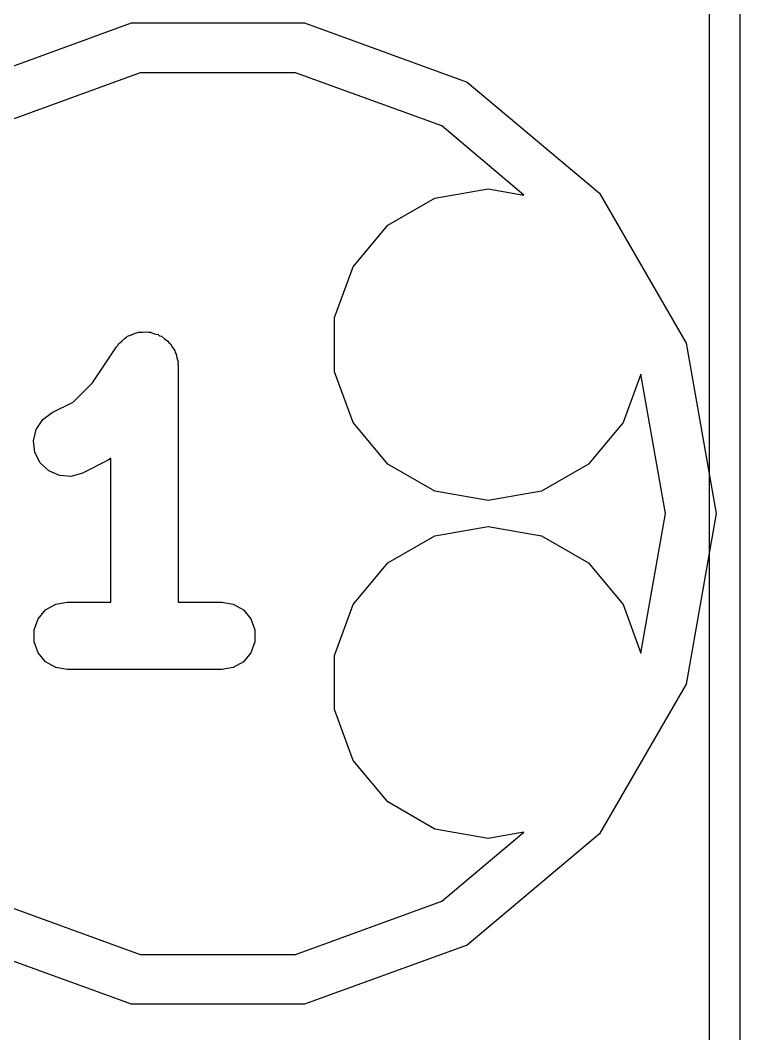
# Model space of a CAD drawing. Extents: x 25.3 to 49.5, y -85.5 to -24.8.
# Drawn here: x 44.07 to 49.48, y -39.98 to -32.36 of the extents above; entities that cross this region are included whole.
import ezdxf

# ---------------------------------------------------------------- set-up
doc = ezdxf.new("R2010")
doc.units = 0
doc.header["$MEASUREMENT"] = 0
doc.layers.add('BLACK', color=7, linetype='CONTINUOUS')

msp = doc.modelspace()

# ---------------------------------------------------------------- linework, layer by layer
at = {"layer": 'Black'}
for p, q in [((49.4792, -25.4), (49.4792, -84.836)), ((49.2506, -84.7217), (49.2506, -25.5143)), ((43.6816, -32.8234), (44.9043, -32.3784)), ((44.9043, -32.3784), (46.2055, -32.3784)), ((46.2055, -32.3784), (47.4281, -32.8234)), ((44.9705, -32.7536), (43.8721, -33.1534)), ((46.1393, -32.7536), (44.9705, -32.7536)), ((47.2376, -33.1534), (46.1393, -32.7536)), ((47.4281, -32.8234), (48.4249, -33.6598)), ((47.8565, -33.6727), (47.2376, -33.1534)), ((47.1858, -33.6959), (47.5869, -33.6251)), ((47.5869, -33.6251), (47.8565, -33.6727)), ((48.4249, -33.6598), (49.0755, -34.7866)), ((46.833, -33.8995), (47.1858, -33.6959)), ((46.5712, -34.2116), (46.833, -33.8995)), ((46.4319, -34.5943), (46.5712, -34.2116)), ((46.4319, -35.0017), (46.4319, -34.5943)), ((44.852, -34.7506), (44.8647, -34.7443)), ((44.8647, -34.7443), (44.8755, -34.7353)), ((44.8755, -34.7353), (44.9039, -34.7249)), ((44.9039, -34.7249), (44.9311, -34.7115)), ((44.9311, -34.7115), (44.9451, -34.7099)), ((44.9451, -34.7099), (44.9583, -34.7051)), ((44.9583, -34.7051), (44.9887, -34.7051)), ((44.9887, -34.7051), (45.0188, -34.7018)), ((45.0188, -34.7018), (45.0325, -34.7051)), ((45.0325, -34.7051), (45.0466, -34.7051)), ((45.0466, -34.7051), (45.075, -34.7155)), ((45.075, -34.7155), (45.1045, -34.7226)), ((45.1045, -34.7226), (45.1162, -34.7305)), ((45.1162, -34.7305), (45.1294, -34.7353)), ((45.1294, -34.7353), (45.1527, -34.7548)), ((44.6115, -35.0837), (44.7911, -34.8143)), ((44.7911, -34.8143), (44.8008, -34.8042)), ((44.8008, -34.8042), (44.8079, -34.792)), ((44.8079, -34.792), (44.8311, -34.7725)), ((44.8311, -34.7725), (44.852, -34.7506)), ((45.1527, -34.7548), (45.1779, -34.7716)), ((45.1779, -34.7716), (45.1862, -34.7829)), ((45.1862, -34.7829), (45.197, -34.792)), ((45.197, -34.792), (45.2122, -34.8182)), ((45.2122, -34.8182), (45.2301, -34.8427)), ((49.0755, -34.7866), (49.3014, -36.068)), ((45.2301, -34.8427), (45.2341, -34.8562)), ((45.2341, -34.8562), (45.2411, -34.8684)), ((45.2411, -34.8684), (45.2464, -34.8982)), ((45.2464, -34.8982), (45.2549, -34.9273)), ((45.2549, -34.9273), (45.254, -34.9414)), ((45.254, -34.9414), (45.2565, -34.9552)), ((45.2565, -34.9552), (45.2565, -36.7332)), ((46.5712, -35.3844), (46.4319, -35.0017)), ((48.7355, -35.0194), (48.6026, -35.3844)), ((48.9204, -36.068), (48.7355, -35.0194)), ((44.4649, -35.2303), (44.6115, -35.0837)), ((44.3083, -35.3086), (44.4649, -35.2303)), ((44.2374, -35.3612), (44.3083, -35.3086)), ((44.1888, -35.4348), (44.2374, -35.3612)), ((46.833, -35.6965), (46.5712, -35.3844)), ((48.6026, -35.3844), (48.3408, -35.6965)), ((44.1683, -35.5206), (44.1888, -35.4348)), ((44.1784, -35.6082), (44.1683, -35.5206)), ((44.2179, -35.6871), (44.1784, -35.6082)), ((44.7484, -35.6518), (44.729, -35.6662)), ((44.7484, -36.7332), (44.7484, -35.6518)), ((44.2819, -35.7478), (44.2179, -35.6871)), ((44.729, -35.6662), (44.5355, -35.763)), ((47.1858, -35.9001), (46.833, -35.6965)), ((48.3408, -35.6965), (47.988, -35.9001)), ((44.3629, -35.7829), (44.2819, -35.7478)), ((44.4509, -35.7881), (44.3629, -35.7829)), ((44.5355, -35.763), (44.4509, -35.7881)), ((47.5869, -35.9709), (47.1858, -35.9001)), ((47.988, -35.9001), (47.5869, -35.9709)), ((48.7355, -37.1166), (48.9204, -36.068)), ((49.3014, -36.068), (49.0755, -37.3494)), ((47.1858, -36.2359), (47.5869, -36.1651)), ((47.5869, -36.1651), (47.988, -36.2359)), ((46.833, -36.4395), (47.1858, -36.2359)), ((47.988, -36.2359), (48.3408, -36.4395)), ((46.5712, -36.7516), (46.833, -36.4395)), ((48.3408, -36.4395), (48.6026, -36.7516)), ((44.2019, -36.8602), (44.2586, -36.7927)), ((44.2586, -36.7927), (44.335, -36.7486)), ((44.335, -36.7486), (44.4219, -36.7332)), ((44.4219, -36.7332), (44.7484, -36.7332)), ((45.2565, -36.7332), (45.583, -36.7332)), ((45.583, -36.7332), (45.6699, -36.7486)), ((45.6699, -36.7486), (45.7463, -36.7927)), ((45.7463, -36.7927), (45.803, -36.8602)), ((46.4319, -37.1343), (46.5712, -36.7516)), ((48.6026, -36.7516), (48.7355, -37.1166)), ((44.1717, -36.9431), (44.2019, -36.8602)), ((45.803, -36.8602), (45.8332, -36.9431)), ((44.1717, -37.0313), (44.1717, -36.9431)), ((45.8332, -36.9431), (45.8332, -37.0313)), ((44.2019, -37.1142), (44.1717, -37.0313)), ((45.8332, -37.0313), (45.803, -37.1142)), ((44.2586, -37.1818), (44.2019, -37.1142)), ((44.335, -37.2259), (44.2586, -37.1818)), ((45.7463, -37.1818), (45.6699, -37.2259)), ((45.803, -37.1142), (45.7463, -37.1818)), ((46.4319, -37.5417), (46.4319, -37.1343)), ((44.4219, -37.2412), (44.335, -37.2259)), ((45.583, -37.2412), (44.4219, -37.2412)), ((45.6699, -37.2259), (45.583, -37.2412)), ((49.0755, -37.3494), (48.9204, -37.6179)), ((46.5712, -37.9244), (46.4319, -37.5417)), ((48.9204, -37.6179), (48.4249, -38.4762)), ((46.833, -38.2365), (46.5712, -37.9244)), ((47.1858, -38.4401), (46.833, -38.2365)), ((47.5869, -38.5109), (47.1858, -38.4401)), ((47.2376, -38.9826), (47.8565, -38.4633)), ((48.4249, -38.4762), (47.4281, -39.3126)), ((47.8565, -38.4633), (47.5869, -38.5109)), ((43.8721, -38.9826), (44.9705, -39.3824)), ((46.1393, -39.3824), (47.2376, -38.9826)), ((44.9043, -39.7576), (43.6816, -39.3126)), ((47.4281, -39.3126), (46.2055, -39.7576)), ((44.9705, -39.3824), (46.1393, -39.3824)), ((46.2055, -39.7576), (44.9043, -39.7576))]:
    msp.add_line(p, q, dxfattribs=at)

doc.saveas('drawing.dxf')
